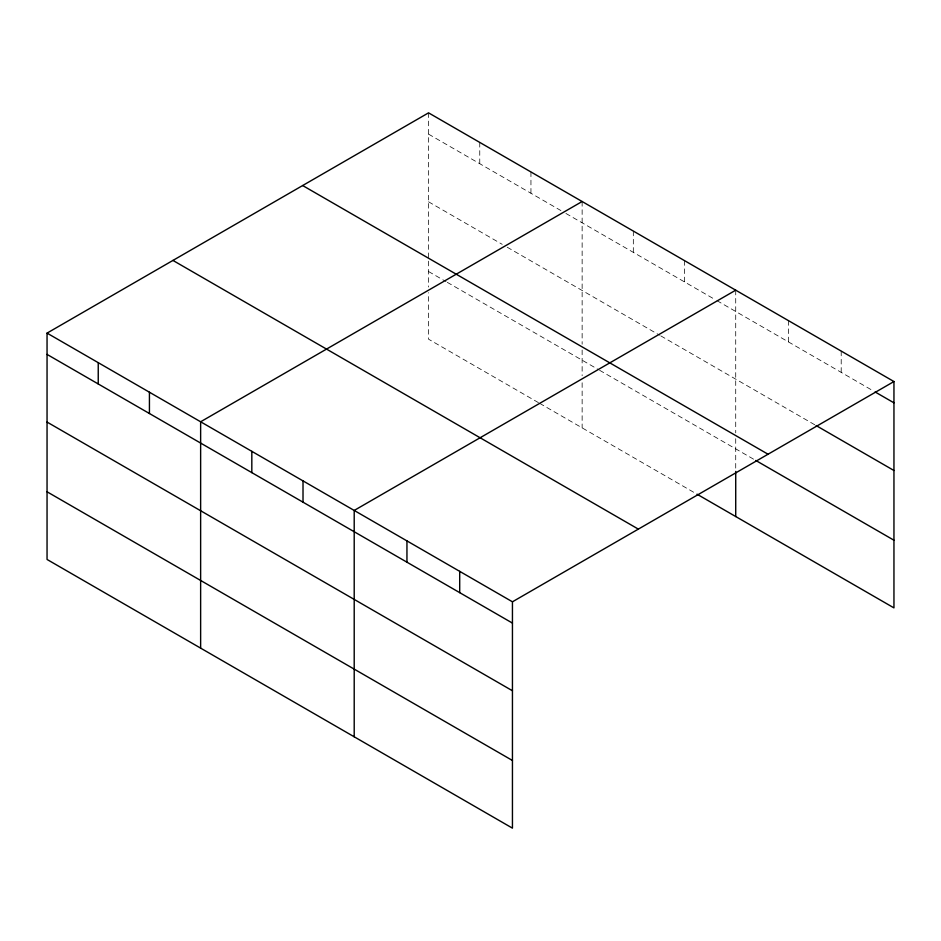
<?xml version="1.0" encoding="UTF-8"?>
<svg xmlns="http://www.w3.org/2000/svg" width="941" height="941" viewBox="0 0 941 941"><rect width="100%" height="100%" fill="white"/><g stroke="black" fill="none" stroke-linecap="round" stroke-linejoin="round"><path stroke-width="0.71" stroke-dasharray="4.71 3.53" d="M428.555 112.849L428.555 287.04M428.555 134.14L560.907 210.561M565.906 213.442L715.736 299.944M716.983 300.661L873.86 391.233M428.555 201.809L502.223 244.342M507.223 247.224L659.547 335.172M660.805 335.89L814.835 424.826M428.555 271.526L446.034 281.618M447.293 282.347L598.37 369.566M599.617 370.295L754.553 459.737M538.44 402.63L428.555 339.195L428.555 292.675M539.687 403.36L695.764 493.46M841.207 351.087L841.207 372.389M788.464 320.634L788.464 341.936M735.721 290.181L735.721 432.884M735.721 438.694L735.721 470.018M684.519 260.633L684.519 281.924M633.328 231.074L633.328 252.364M582.138 201.515L582.138 344.218M582.138 350.028L582.138 375.706M582.138 382.752L582.138 427.861M530.947 171.956L530.947 193.258M479.757 142.409L479.757 163.699"/><path stroke-width="1.41" d="M47.05 333.114L512.445 601.805L512.445 828.151L47.05 559.46L47.05 333.114L428.555 112.849L893.95 381.54L893.95 607.886L697.01 494.19M582.138 201.515L200.633 421.78L200.633 648.126M735.721 290.181L354.204 510.445L354.204 736.791M512.445 601.805L893.95 381.54M875.118 391.962L893.95 402.83M816.094 425.555L893.95 470.5M302.661 185.542L768.056 454.232M755.811 460.467L893.95 540.216M172.944 260.422L638.339 529.113M47.05 354.404L512.445 623.095M47.05 422.074L512.445 690.765M47.05 491.79L512.445 760.481M735.721 471.417L735.721 516.538M459.702 571.352L459.702 592.642M406.947 540.899L406.947 562.189M303.014 480.886L303.014 502.188M251.823 451.339L251.823 472.629M149.431 392.221L149.431 413.522M98.24 362.673L98.24 383.963"/></g></svg>
